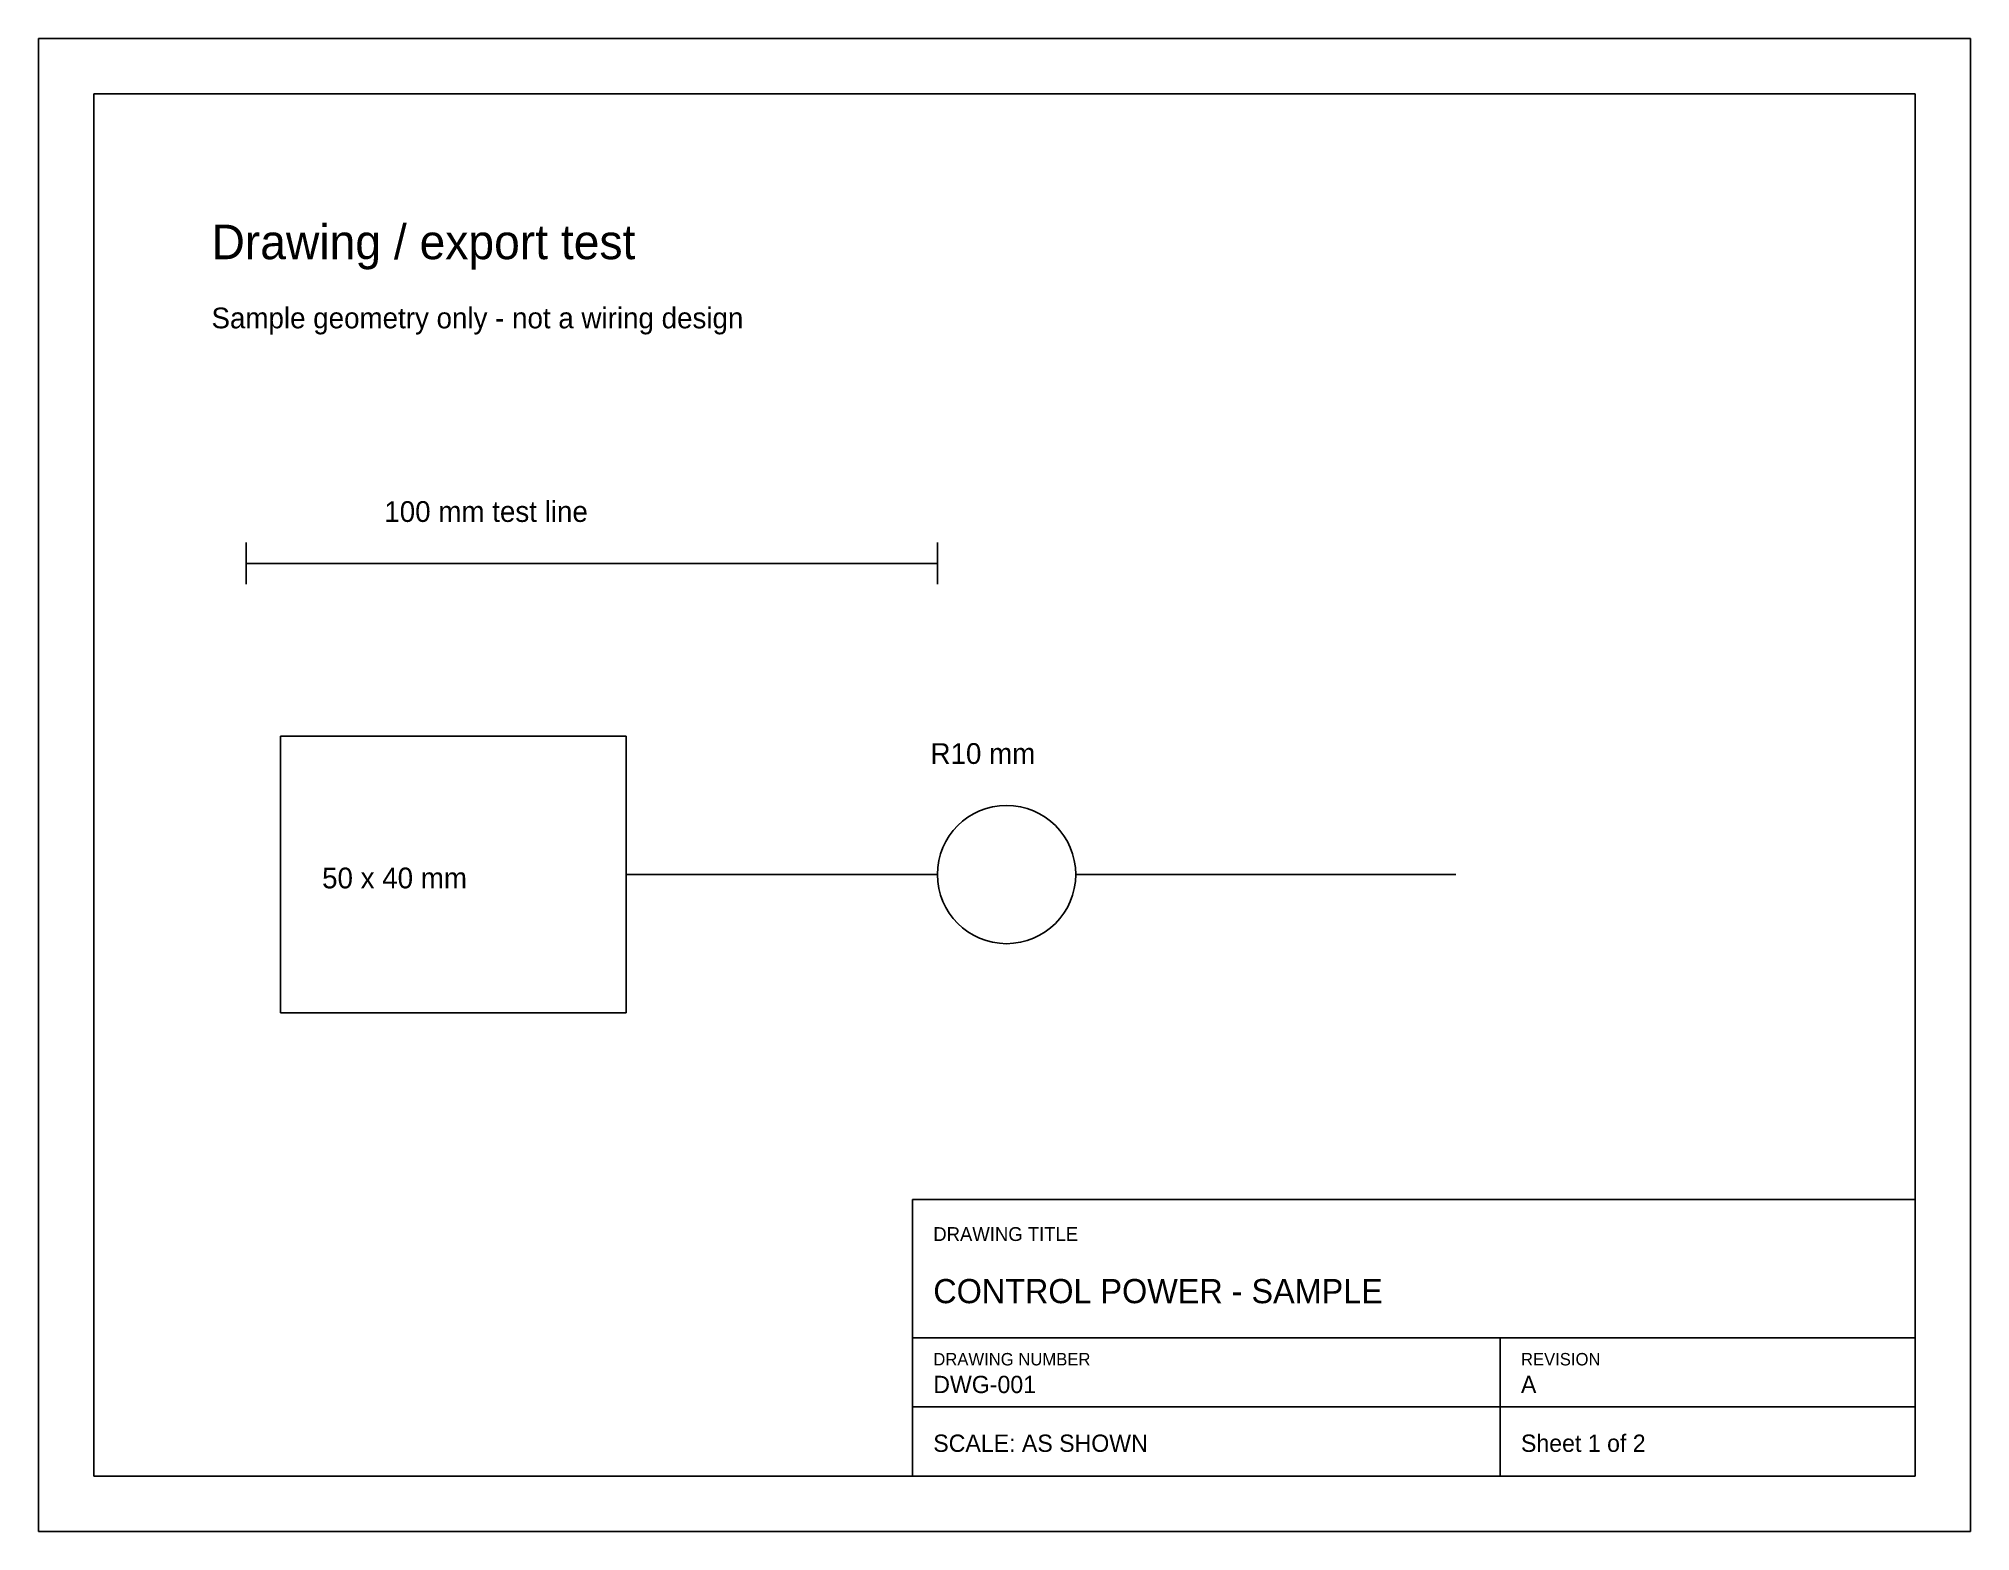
# Paper-space layout 'Page-1' of a CAD drawing. Header units: millimetres. Extents: x 0 to 279, y 0 to 216.
# The model-space entities are those that its viewports show. They can reach past a viewport. Long polylines and large blocks are cut down to what shows.
import ezdxf

# ---------------------------------------------------------------- set-up
doc = ezdxf.new("R2010")
doc.units = ezdxf.units.MM
doc.layers.add('PAGE-EDGE', color=7, linetype='Continuous', plot=False)
doc.layers.add('VIEWPORTS', color=7, linetype='Continuous', plot=False)
doc.layers.add('PAGE-FRAME', color=7, linetype='Continuous')
doc.layers.add('SCHEMATIC', color=7, linetype='Continuous')

msp = doc.modelspace()

# ---------------------------------------------------------------- linework, layer by layer
at = {"layer": 'PAGE-EDGE'}
for p, q in [((279.4, 215.9), (0, 215.9)), ((0, 215.9), (0, 0)), ((279.4, 0), (279.4, 215.9)), ((0, 0), (279.4, 0))]:
    msp.add_line(p, q, dxfattribs=at)
at = {"layer": 'PAGE-FRAME'}
for p, q in [((271.4, 207.9), (8, 207.9)), ((8, 207.9), (8, 8)), ((271.4, 8), (271.4, 207.9)), ((271.4, 48), (126.4, 48)), ((126.4, 48), (126.4, 8)), ((271.4, 8), (271.4, 48)), ((126.4, 28), (271.4, 28)), ((211.4, 8), (211.4, 28)), ((126.4, 18), (271.4, 18)), ((8, 8), (271.4, 8)), ((126.4, 8), (271.4, 8))]:
    msp.add_line(p, q, dxfattribs=at)
at = {"layer": 'SCHEMATIC'}
for p, q in [((30, 137), (30, 143)), ((130, 137), (130, 143)), ((30, 140), (130, 140)), ((85, 115), (35, 115)), ((35, 115), (35, 75)), ((85, 75), (85, 115)), ((85, 95), (130, 95)), ((150, 95), (205, 95)), ((35, 75), (85, 75))]:
    msp.add_line(p, q, dxfattribs=at)
msp.add_circle((140, 95), 10, dxfattribs=at)

# ---------------------------------------------------------------- texts
at = {"layer": 'PAGE-FRAME'}
for s, height, p in [('DRAWING TITLE', 2, (129.4, 42)), ('CONTROL POWER - SAMPLE', 3.5, (129.4, 33)), ('DRAWING NUMBER', 1.8, (129.4, 24)), ('REVISION', 1.8, (214.4, 24)), ('DWG-001', 2.5, (129.4, 20)), ('A', 2.5, (214.4, 20)), ('SCALE: AS SHOWN', 2.5, (129.4, 11.5)), ('Sheet 1 of 2', 2.5, (214.4, 11.5))]:
    msp.add_text(s, height=height, dxfattribs=at).set_placement(p)
at = {"layer": 'SCHEMATIC'}
for s, height, p in [('Drawing / export test', 5, (25, 184)), ('Sample geometry only - not a wiring design', 3, (25, 174)), ('100 mm test line', 3, (50, 146)), ('R10 mm', 3, (129, 111)), ('50 x 40 mm', 3, (41, 93))]:
    msp.add_text(s, height=height, dxfattribs=at).set_placement(p)

psp = doc.layouts.new('Page-1')

# ---------------------------------------------------------------- viewports
at = {"layer": 'VIEWPORTS'}
psp.add_viewport(center=(139.7, 107.95), size=(279.4, 215.9), view_center_point=(139.7, 107.95), view_height=215.9, dxfattribs=at)

doc.saveas('drawing.dxf')
